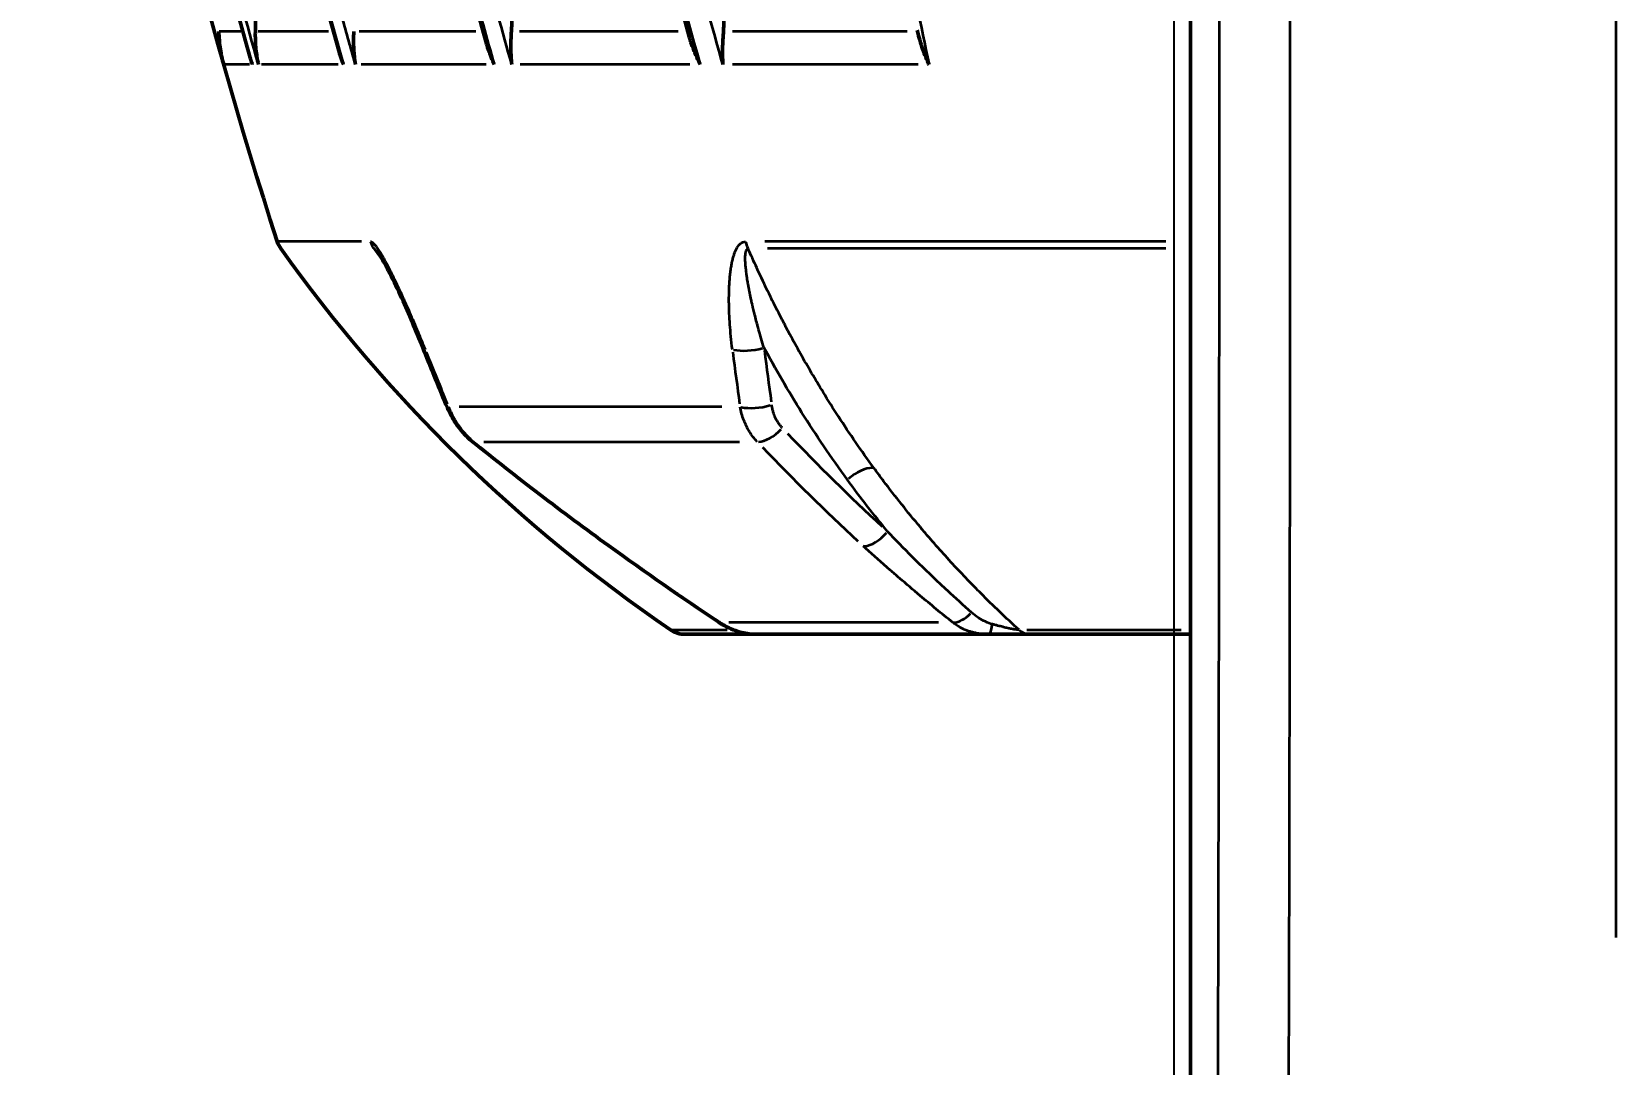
# Model space of a CAD drawing. Header units: millimetres. Extents: x 40 to 2195, y 40 to 1687.
# Drawn here: x 1656.9 to 1718.3, y 831.3 to 871.3 of the extents above; entities that cross this region are included whole.
import ezdxf

# ---------------------------------------------------------------- set-up
doc = ezdxf.new("R2010")
doc.units = ezdxf.units.MM
doc.header["$LTSCALE"] = 8
for name, color, linetype, lineweight in [('Dimension (ISO)', 7, 'Continuous', 25), ('Visible (ISO)', 7, 'Continuous', 50), ('Visible Narrow (ISO)', 7, 'Continuous', 35)]:
    doc.layers.add(name, color=color, linetype=linetype, lineweight=lineweight)
doc.styles.add('Note Text (ANSI)', font='tahoma.ttf')
doc.dimstyles.new('Default (ISO)', dxfattribs={"dimscale": 8, "dimtxt": 1, "dimasz": 2.5, "dimexe": 3.175, "dimexo": 0, "dimgap": 0.762, "dimtad": 1, "dimrnd": 1e-08, "dimzin": 0, "dimdsep": 46, "dimtxsty": 'Note Text (ANSI)', "dimcen": 0.09, "dimdle": 10, "dimclrd": 1, "dimclre": 1, "dimclrt": 1, "dimazin": 0, "dimtfac": 3.5052, "dimtmove": 0, "dimatfit": 3, "dimfxl": 1, "dimtolj": 1, "dimtzin": 0, "dimlwd": -1, "dimlwe": -1, "dimarcsym": 0})

# ---------------------------------------------------------------- blocks, each defined once
blk = doc.blocks.new('*D12')
at = {"layer": 'Defpoints', "color": 0, "transparency": 16777216}
for p in [(1778.421, 1105.216), (1701.164, 772.256), (1778.421, 772.256)]:
    blk.add_point(p, dxfattribs=at)
at = {"layer": 'Dimension (ISO)', "color": 1, "transparency": 16777216}
for p, q in [((1701.164, 772.256), (1701.164, 1130.616)), ((1778.421, 772.256), (1778.421, 1130.616)), ((1721.164, 1105.216), (1758.421, 1105.216))]:
    blk.add_line(p, q, dxfattribs=at)
for points in [[(1721.164, 1108.55), (1721.164, 1101.883), (1701.164, 1105.216)], [(1758.421, 1108.55), (1758.421, 1101.883), (1778.421, 1105.216)]]:
    blk.add_solid(points, dxfattribs=at)
at = {"layer": 'Dimension (ISO)', "color": 1, "transparency": 16777216, "insert": (1690.21, 1121.779), "char_height": 8, "attachment_point": 1, "style": 'Note Text (ANSI)'}
blk.add_mtext('\\A1;77.26 mm [3.042 in]', dxfattribs=at)

msp = doc.modelspace()

# ---------------------------------------------------------------- linework, layer by layer
at = {"layer": 'Visible (ISO)'}
for p, q in [((1701.792, 961.526), (1701.792, 816.708)), ((1665.31, 870.535), (1665.31, 870.535)), ((1670.364, 862.665), (1670.364, 862.665)), ((1682.22, 847.94), (1684.97, 847.94)), ((1684.97, 847.94), (1693.989, 847.94)), ((1693.989, 847.941), (1693.988, 847.941)), ((1695.239, 847.94), (1694.929, 847.94)), ((1695.579, 847.94), (1695.535, 847.94)), ((1695.579, 847.94), (1701.792, 847.94)), ((1701.792, 816.708), (1701.792, 841.256))]:
    msp.add_line(p, q, dxfattribs=at)
for centre, radius, start, end in [((1854.538, 923.94), 197.688, 181.4493, 197.90634), ((1667.377, 863.466), 1, 197.90634, 215.48082), ((1715.422, 897.712), 60, 215.48082, 235.75424), ((1682.22, 848.94), 1, 235.75424, 270)]:
    msp.add_arc(centre, radius, start, end, dxfattribs=at)
for centre, major_axis, ratio, start_param, end_param in [((1675.195, 872.808), (0.135, -2.163), 0.131747, 0.786921, 1.150892), ((1683.301, 872.828), (0.207, -2.183), 0.166847, 0.775848, 1.049865), ((1673.937, 857.096), (-0.924, -0.383), 0.070391, 6.283149, 6.283213), ((1674.603, 856.194), (-0.629, -0.778), 0.231995, 6.283078, 6.283186), ((1684.076, 849.242), (-0.555, -0.832), 0.304689, 6.283152, 6.283215), ((1693.989, 848.941), (0, -1), 0.163807, 6.283153, 6.283429), ((1693.989, 848.94), (0, -1), 0.163915, 0.000031, 0.000323)]:
    msp.add_ellipse(centre, major_axis=major_axis, ratio=ratio, start_param=start_param, end_param=end_param, dxfattribs=at)
for points in [[(1665.376, 870.276), (1661.447, 884.154), (1659.013, 898.551), (1658.162, 912.95)], [(1668.805, 870.549), (1664.903, 884.334), (1662.462, 898.638), (1661.563, 912.948)], [(1674.532, 870.821), (1670.655, 884.507), (1668.208, 898.722), (1667.264, 912.947)], [(1691.224, 871.294), (1691.221, 871.311), (1691.217, 871.328), (1691.213, 871.346)], [(1673.013, 856.713), (1672.706, 857.453), (1672.404, 858.194), (1672.105, 858.937)], [(1679.258, 851.376), (1677.468, 852.67), (1675.705, 854.018), (1673.975, 855.417)], [(1683.521, 848.41), (1682.09, 849.365), (1680.671, 850.354), (1679.258, 851.376)], [(1684.966, 847.94), (1684.968, 847.94), (1684.969, 847.94), (1684.97, 847.94)], [(1685.471, 847.94), (1685.469, 847.94), (1685.463, 847.94), (1685.452, 847.94)], [(1693.989, 847.941), (1693.989, 847.941), (1693.988, 847.941), (1693.988, 847.941)], [(1694.757, 847.94), (1694.572, 847.94), (1694.383, 847.94), (1694.197, 847.94)], [(1695.157, 847.94), (1695.128, 847.94), (1695.099, 847.94), (1695.07, 847.94)], [(1695.535, 847.94), (1695.45, 847.94), (1695.348, 847.94), (1695.239, 847.94)]]:
    msp.add_open_spline(points, degree=3, dxfattribs=at)
for points, knots in [([(1682.379, 871.089), (1678.869, 883.462), (1676.522, 896.286), (1675.277, 910.416), (1675.177, 911.68), (1675.089, 912.945)], [0, 0, 0, 0, 3.875387, 3.875387, 4.255742, 4.255742, 4.255742, 4.255742]), ([(1665.578, 872.301), (1665.58, 872.122), (1665.581, 871.939), (1665.581, 871.605), (1665.579, 871.445), (1665.575, 871.294)], [0.000001, 0.000001, 0.000001, 0.000001, 0.0539517, 0.0539517, 0.1006371, 0.1006371, 0.1006371, 0.1006371]), ([(1664.349, 870.017), (1664.32, 870.122), (1664.294, 870.226), (1664.273, 870.329), (1664.264, 870.371), (1664.255, 870.413), (1664.248, 870.455), (1664.228, 870.563), (1664.212, 870.669), (1664.199, 870.774), (1664.195, 870.81), (1664.191, 870.846), (1664.188, 870.881), (1664.177, 870.993), (1664.17, 871.104), (1664.167, 871.212), (1664.166, 871.24), (1664.165, 871.267), (1664.165, 871.294)], [0, 0, 0, 0, 0.2367759, 0.2367759, 0.2367759, 0.3333333, 0.3333333, 0.3333333, 0.5816027, 0.5816027, 0.5816027, 0.6666667, 0.6666667, 0.6666667, 0.9333171, 0.9333171, 0.9333171, 1, 1, 1, 1]), ([(1665.695, 870.017), (1665.671, 870.123), (1665.652, 870.228), (1665.636, 870.332), (1665.63, 870.373), (1665.624, 870.414), (1665.618, 870.456), (1665.605, 870.562), (1665.594, 870.667), (1665.587, 870.771), (1665.584, 870.808), (1665.582, 870.845), (1665.58, 870.882), (1665.575, 870.994), (1665.573, 871.105), (1665.574, 871.213), (1665.574, 871.24), (1665.575, 871.267), (1665.575, 871.294)], [0, 0, 0, 0, 0.2382924, 0.2382924, 0.2382924, 0.3333333, 0.3333333, 0.3333333, 0.5789378, 0.5789378, 0.5789378, 0.6666667, 0.6666667, 0.6666667, 0.9341136, 0.9341136, 0.9341136, 1, 1, 1, 1]), ([(1669.451, 870.017), (1669.433, 870.123), (1669.42, 870.229), (1669.409, 870.334), (1669.405, 870.375), (1669.401, 870.415), (1669.398, 870.456), (1669.389, 870.561), (1669.384, 870.666), (1669.381, 870.769), (1669.38, 870.807), (1669.38, 870.845), (1669.379, 870.882), (1669.378, 870.994), (1669.38, 871.105), (1669.385, 871.214), (1669.386, 871.241), (1669.387, 871.267), (1669.388, 871.294)], [0, 0, 0, 0, 0.2396284, 0.2396284, 0.2396284, 0.3333333, 0.3333333, 0.3333333, 0.5770639, 0.5770639, 0.5770639, 0.6666667, 0.6666667, 0.6666667, 0.9343152, 0.9343152, 0.9343152, 1, 1, 1, 1]), ([(1675.507, 870.017), (1675.495, 870.124), (1675.487, 870.23), (1675.481, 870.336), (1675.479, 870.376), (1675.477, 870.416), (1675.475, 870.456), (1675.471, 870.561), (1675.47, 870.665), (1675.471, 870.768), (1675.471, 870.806), (1675.472, 870.844), (1675.473, 870.882), (1675.475, 870.994), (1675.48, 871.105), (1675.486, 871.213), (1675.488, 871.24), (1675.49, 871.267), (1675.492, 871.294)], [0, 0, 0, 0, 0.2408603, 0.2408603, 0.2408603, 0.3333333, 0.3333333, 0.3333333, 0.5761614, 0.5761614, 0.5761614, 0.6666667, 0.6666667, 0.6666667, 0.9339743, 0.9339743, 0.9339743, 1, 1, 1, 1]), ([(1682.379, 871.089), (1682.391, 871.047), (1682.403, 871.006), (1682.416, 870.965), (1682.425, 870.937), (1682.434, 870.908), (1682.444, 870.88), (1682.477, 870.779), (1682.514, 870.677), (1682.555, 870.574), (1682.571, 870.534), (1682.587, 870.494), (1682.604, 870.454), (1682.646, 870.354), (1682.692, 870.253), (1682.741, 870.151), (1682.763, 870.106), (1682.785, 870.062), (1682.807, 870.017)], [0.1666185, 0.1666185, 0.1666185, 0.1666185, 0.2660652, 0.2660652, 0.2660652, 0.3333333, 0.3333333, 0.3333333, 0.5736429, 0.5736429, 0.5736429, 0.6666667, 0.6666667, 0.6666667, 0.8987786, 0.8987786, 0.8987786, 1, 1, 1, 1]), ([(1683.684, 870.017), (1683.679, 870.085), (1683.676, 870.152), (1683.672, 870.29), (1683.67, 870.362), (1683.67, 870.44), (1683.67, 870.448), (1683.67, 870.538), (1683.671, 870.618), (1683.674, 870.76), (1683.676, 870.822), (1683.684, 871.005), (1683.692, 871.125), (1683.701, 871.26), (1683.702, 871.277), (1683.704, 871.294)], [0, 0, 0, 0, 0.1519863, 0.1519863, 0.3148341, 0.3148341, 0.3333333, 0.3333333, 0.5207462, 0.5207462, 0.6666667, 0.6666667, 0.9581845, 0.9581845, 1, 1, 1, 1]), ([(1691.224, 871.294), (1691.247, 871.188), (1691.274, 871.081), (1691.305, 870.973), (1691.314, 870.942), (1691.323, 870.911), (1691.332, 870.88), (1691.366, 870.768), (1691.405, 870.655), (1691.447, 870.541), (1691.458, 870.512), (1691.469, 870.483), (1691.48, 870.454), (1691.519, 870.353), (1691.561, 870.251), (1691.606, 870.149), (1691.625, 870.105), (1691.645, 870.061), (1691.665, 870.017)], [0, 0, 0, 0, 0.259448, 0.259448, 0.259448, 0.333333, 0.333333, 0.333333, 0.599309, 0.599309, 0.599309, 0.666667, 0.666667, 0.666667, 0.899868, 0.899868, 0.899868, 1, 1, 1, 1]), ([(1665.376, 870.276), (1665.389, 870.233), (1665.401, 870.19), (1665.415, 870.147), (1665.428, 870.104), (1665.442, 870.061), (1665.457, 870.017)], [0.8040769, 0.8040769, 0.8040769, 0.8040769, 0.9017109, 0.9017109, 0.9017109, 1, 1, 1, 1]), ([(1668.805, 870.549), (1668.814, 870.517), (1668.824, 870.486), (1668.833, 870.454), (1668.864, 870.353), (1668.898, 870.252), (1668.936, 870.149), (1668.952, 870.105), (1668.969, 870.061), (1668.987, 870.017)], [0.5934593, 0.5934593, 0.5934593, 0.5934593, 0.6666667, 0.6666667, 0.6666667, 0.9000484, 0.9000484, 0.9000484, 1, 1, 1, 1]), ([(1674.532, 870.821), (1674.557, 870.731), (1674.586, 870.64), (1674.617, 870.549), (1674.628, 870.517), (1674.639, 870.486), (1674.651, 870.454), (1674.687, 870.354), (1674.727, 870.253), (1674.771, 870.151), (1674.79, 870.107), (1674.81, 870.062), (1674.83, 870.017)], [0.3801376, 0.3801376, 0.3801376, 0.3801376, 0.5927781, 0.5927781, 0.5927781, 0.6666667, 0.6666667, 0.6666667, 0.8981921, 0.8981921, 0.8981921, 1, 1, 1, 1]), ([(1672.105, 858.937), (1671.845, 859.586), (1671.573, 860.231), (1671.147, 861.179), (1670.997, 861.501), (1670.765, 861.967), (1670.684, 862.123), (1670.562, 862.345), (1670.52, 862.418), (1670.438, 862.556), (1670.394, 862.624), (1670.364, 862.665)], [0, 0, 0, 0, 0.2104852, 0.2104852, 0.3209639, 0.3209639, 0.3785053, 0.3785053, 0.4084199, 0.4084199, 0.4396931, 0.4396931, 0.4396931, 0.4396931]), ([(1673.975, 855.417), (1673.726, 855.618), (1673.503, 855.864), (1673.202, 856.315), (1673.097, 856.511), (1673.013, 856.713)], [0, 0, 0, 0, 0.0973211, 0.0973211, 0.163061, 0.163061, 0.163061, 0.163061]), ([(1684.914, 847.941), (1684.729, 847.946), (1684.535, 847.976), (1684.111, 848.094), (1683.878, 848.194), (1683.613, 848.351), (1683.567, 848.38), (1683.521, 848.41)], [0.0061808, 0.0061808, 0.0061808, 0.0061808, 0.0710757, 0.0710757, 0.1494856, 0.1494856, 0.1662718, 0.1662718, 0.1662718, 0.1662718]), ([(1694.306, 847.94), (1694.274, 847.94), (1694.172, 847.94), (1694.065, 847.94), (1693.989, 847.941)], [0.8532953, 0.8532953, 0.8532953, 0.8532953, 0.9, 1, 1, 1, 1]), ([(1694.929, 847.94), (1694.761, 847.94), (1694.585, 847.94), (1694.376, 847.94), (1694.341, 847.94), (1694.306, 847.94)], [0, 0, 0, 0, 0.0522259, 0.0522259, 0.06273329, 0.06273329, 0.06273329, 0.06273329])]:
    msp.add_open_spline(points, degree=3, knots=knots, dxfattribs=at)
at = {"layer": 'Visible Narrow (ISO)'}
for p, q in [((1718.284, 836.191), (1718.284, 925.381)), ((1665.008, 871.294), (1664.174, 871.294)), ((1668.406, 871.294), (1665.687, 871.294)), ((1674.111, 871.294), (1669.601, 871.294)), ((1681.947, 871.294), (1675.799, 871.294)), ((1690.825, 871.294), (1684.056, 871.294)), ((1665.355, 870.017), (1664.357, 870.017)), ((1668.777, 870.017), (1665.813, 870.017)), ((1674.519, 870.017), (1669.676, 870.017)), ((1682.404, 870.017), (1675.833, 870.017)), ((1691.24, 870.017), (1684.056, 870.017)), ((1669.684, 863.159), (1666.435, 863.159)), ((1670.163, 862.886), (1670.163, 862.886)), ((1700.832, 863.159), (1685.307, 863.159)), ((1700.838, 862.886), (1685.405, 862.886)), ((1683.636, 856.756), (1673.465, 856.756)), ((1674.43, 855.404), (1684.324, 855.404)), ((1692.032, 848.393), (1683.915, 848.393)), ((1681.663, 848.114), (1683.853, 848.114)), ((1684.113, 848.114), (1684.113, 848.114)), ((1695.457, 848.114), (1701.435, 848.114))]:
    msp.add_line(p, q, dxfattribs=at)
for centre, major_axis, ratio, start_param, end_param in [((1689.807, 867.261), (0, -453.793), 0.034923, 1.430949, 1.759061), ((1670.936, 863.466), (0, -1), 0.949545, 5.040281, 5.316335), ((1685.266, 863.466), (0, -1), 0.746384, 5.040243, 5.3163), ((1673.033, 859.31), (-0.928, -0.373), 0.077477, 5.966276, 6.266506), ((1816.903, 909.061), (87.801, -157.612), 0.845308, 4.564538, 4.576564), ((1838.988, 909.061), (83.41, 159.979), 0.826864, 2.270078, 2.282104), ((1684.777, 859.31), (0.992, 0.127), 0.360519, 3.9136, 5.123733), ((1839.512, 908.881), (82.839, 159.23), 0.82796, 2.269717, 2.28174), ((1673.937, 857.096), (-0.924, -0.383), 0.070391, 5.961673, 6.26623), ((1685.075, 857.096), (0.99, 0.14), 0.366225, 3.905104, 5.118898), ((1685.489, 856.195), (0.726, 0.688), 0.53914, 3.683405, 4.832715), ((1759.539, 941.095), (-52.564, -101.035), 0.82796, 6.007419, 6.061219), ((1674.603, 856.194), (-0.629, -0.778), 0.231995, 0.011244, 0.213627), ((1726.457, 941.272), (55.566, -100.505), 0.844777, 5.163731, 5.217534), ((1759.189, 941.272), (-53.022, -101.87), 0.827959, 6.007564, 6.061366), ((1689.005, 853.668), (-0.808, -0.59), 0.518732, 3.76354, 4.900583), ((1689.561, 852.186), (0.676, 0.737), 0.547395, 3.645071, 4.794612), ((1679.843, 852.186), (-0.586, -0.81), 0.260385, 0.010592, 0.201237), ((1684.076, 849.242), (-0.555, -0.832), 0.304689, 0.010077, 0.190925), ((1693.005, 849.242), (0.625, 0.781), 0.533983, 3.594897, 4.496395), ((1693.989, 848.941), (0, -1), 0.163807, 0.046099, 0.871483), ((1695.579, 848.94), (0, -1), 0.760131, 5.715363, 6.253295)]:
    msp.add_ellipse(centre, major_axis=major_axis, ratio=ratio, start_param=start_param, end_param=end_param, dxfattribs=at)
for points, knots in [([(1702.716, 796.295), (1702.718, 796.61), (1702.72, 796.926), (1702.722, 797.241), (1702.762, 804.666), (1702.796, 812.11), (1702.824, 819.577), (1702.831, 821.403), (1702.837, 823.23), (1702.843, 825.059), (1702.863, 831.025), (1702.878, 837.004), (1702.89, 842.988), (1702.896, 846.337), (1702.901, 849.689), (1702.905, 853.041), (1702.909, 857.514), (1702.912, 861.989), (1702.912, 866.464), (1702.913, 871.335), (1702.91, 876.207), (1702.905, 881.076), (1702.902, 884.032), (1702.898, 886.986), (1702.892, 889.939), (1702.881, 896.319), (1702.865, 902.692), (1702.845, 909.052), (1702.84, 910.484), (1702.835, 911.915), (1702.83, 913.346), (1702.802, 921.131), (1702.767, 928.894), (1702.725, 936.62), (1702.725, 936.698), (1702.724, 936.775), (1702.724, 936.853), (1702.682, 944.5), (1702.634, 952.112), (1702.578, 959.691)], [0.0000015, 0.0000015, 0.0000015, 0.0000015, 0.0058229, 0.0058229, 0.0058229, 0.1428571, 0.1428571, 0.1428571, 0.176372, 0.176372, 0.176372, 0.2857143, 0.2857143, 0.2857143, 0.3469143, 0.3469143, 0.3469143, 0.4285714, 0.4285714, 0.4285714, 0.5174708, 0.5174708, 0.5174708, 0.5714286, 0.5714286, 0.5714286, 0.6880265, 0.6880265, 0.6880265, 0.7142857, 0.7142857, 0.7142857, 0.8571429, 0.8571429, 0.8571429, 0.85858, 0.85858, 0.85858, 0.9999988, 0.9999988, 0.9999988, 0.9999988]), ([(1664.349, 870.017), (1663.794, 871.976), (1663.269, 873.943), (1662.276, 877.909), (1661.809, 879.908), (1661.211, 882.656), (1661.054, 883.399), (1660.477, 886.207), (1660.087, 888.277), (1659.371, 892.429), (1659.047, 894.512), (1658.668, 897.225), (1658.584, 897.853), (1658.228, 900.598), (1657.988, 902.719), (1657.578, 906.953), (1657.408, 909.065), (1657.234, 911.771), (1657.199, 912.361), (1657.166, 912.952)], [0, 0, 0, 0, 0.1399551, 0.1399551, 0.281088, 0.281088, 0.3333333, 0.3333333, 0.4781961, 0.4781961, 0.623119, 0.623119, 0.6666667, 0.6666667, 0.8134965, 0.8134965, 0.9592906, 0.9592906, 1, 1, 1, 1]), ([(1665.695, 870.017), (1665.246, 871.605), (1664.817, 873.2), (1663.85, 876.982), (1663.331, 879.174), (1662.648, 882.294), (1662.454, 883.215), (1662.05, 885.198), (1661.843, 886.261), (1661.312, 889.113), (1661.004, 890.905), (1660.467, 894.316), (1660.233, 895.935), (1659.979, 897.864), (1659.939, 898.17), (1659.754, 899.636), (1659.617, 900.796), (1659.346, 903.294), (1659.215, 904.632), (1658.99, 907.198), (1658.894, 908.425), (1658.735, 910.752), (1658.669, 911.852), (1658.612, 912.952)], [0, 0, 0, 0, 0.113592, 0.113592, 0.268615, 0.268615, 0.333333, 0.333333, 0.407849, 0.407849, 0.532885, 0.532885, 0.64541, 0.64541, 0.666667, 0.666667, 0.747042, 0.747042, 0.839534, 0.839534, 0.92421, 0.92421, 1, 1, 1, 1]), ([(1661.59, 912.952), (1661.716, 910.946), (1661.872, 908.942), (1662.239, 904.991), (1662.448, 903.045), (1662.793, 900.221), (1662.906, 899.341), (1663.27, 896.658), (1663.538, 894.858), (1664.117, 891.309), (1664.426, 889.559), (1664.993, 886.581), (1665.239, 885.35), (1665.841, 882.477), (1666.206, 880.837), (1666.966, 877.612), (1667.36, 876.028), (1668.161, 872.967), (1668.566, 871.49), (1668.987, 870.017)], [0, 0, 0, 0, 0.1379801, 0.1379801, 0.2723717, 0.2723717, 0.3333333, 0.3333333, 0.4583067, 0.4583067, 0.5803846, 0.5803846, 0.6666667, 0.6666667, 0.7822235, 0.7822235, 0.894534, 0.894534, 1, 1, 1, 1]), ([(1669.451, 870.017), (1669.276, 870.635), (1669.104, 871.254), (1668.292, 874.243), (1667.694, 876.625), (1666.751, 880.713), (1666.383, 882.413), (1665.891, 884.85), (1665.747, 885.582), (1665.229, 888.312), (1664.881, 890.314), (1664.458, 893.009), (1664.354, 893.697), (1664.055, 895.742), (1663.872, 897.102), (1663.503, 900.074), (1663.324, 901.686), (1662.957, 905.415), (1662.784, 907.533), (1662.575, 910.752), (1662.513, 911.852), (1662.461, 912.952)], [0, 0, 0, 0, 0.044302, 0.044302, 0.213549, 0.213549, 0.333333, 0.333333, 0.3847, 0.3847, 0.524516, 0.524516, 0.572318, 0.572318, 0.666667, 0.666667, 0.778241, 0.778241, 0.924311, 0.924311, 1, 1, 1, 1]), ([(1667.326, 912.952), (1667.465, 910.86), (1667.636, 908.771), (1668.036, 904.661), (1668.263, 902.639), (1668.613, 899.893), (1668.71, 899.165), (1668.995, 897.103), (1669.193, 895.771), (1669.751, 892.246), (1670.135, 890.058), (1670.796, 886.614), (1671.051, 885.352), (1671.486, 883.3), (1671.659, 882.508), (1672.244, 879.899), (1672.677, 878.088), (1673.535, 874.701), (1673.955, 873.124), (1674.538, 871.04), (1674.683, 870.528), (1674.83, 870.017)], [0, 0, 0, 0, 0.143534, 0.143534, 0.282929, 0.282929, 0.333333, 0.333333, 0.425697, 0.425697, 0.578184, 0.578184, 0.666667, 0.666667, 0.72245, 0.72245, 0.850689, 0.850689, 0.963275, 0.963275, 1, 1, 1, 1]), ([(1675.507, 870.017), (1675.142, 871.304), (1674.792, 872.595), (1674.455, 873.89), (1673.947, 875.843), (1673.47, 877.805), (1673.025, 879.777), (1672.702, 881.209), (1672.396, 882.646), (1672.106, 884.087), (1672.041, 884.409), (1671.978, 884.73), (1671.915, 885.052), (1671.602, 886.65), (1671.31, 888.253), (1671.039, 889.861), (1670.794, 891.317), (1670.565, 892.777), (1670.354, 894.24), (1670.163, 895.564), (1669.986, 896.89), (1669.822, 898.219), (1669.814, 898.292), (1669.805, 898.365), (1669.796, 898.438), (1669.658, 899.567), (1669.531, 900.698), (1669.414, 901.83), (1669.302, 902.922), (1669.199, 904.015), (1669.105, 905.11), (1669.02, 906.103), (1668.943, 907.098), (1668.873, 908.093), (1668.81, 909), (1668.753, 909.908), (1668.703, 910.816), (1668.664, 911.528), (1668.629, 912.24), (1668.598, 912.952)], [0, 0, 0, 0, 0.0925295, 0.0925295, 0.0925295, 0.2320294, 0.2320294, 0.2320294, 0.3333333, 0.3333333, 0.3333333, 0.3559258, 0.3559258, 0.3559258, 0.4680888, 0.4680888, 0.4680888, 0.5696674, 0.5696674, 0.5696674, 0.6616107, 0.6616107, 0.6616107, 0.6666667, 0.6666667, 0.6666667, 0.7448396, 0.7448396, 0.7448396, 0.8202396, 0.8202396, 0.8202396, 0.8887044, 0.8887044, 0.8887044, 0.9511157, 0.9511157, 0.9511157, 1, 1, 1, 1]), ([(1675.2, 912.952), (1675.34, 910.949), (1675.509, 908.951), (1675.855, 905.456), (1676.019, 903.958), (1676.364, 901.107), (1676.542, 899.752), (1676.99, 896.575), (1677.272, 894.753), (1677.881, 891.138), (1678.207, 889.344), (1678.76, 886.521), (1678.971, 885.489), (1679.218, 884.323), (1679.247, 884.188), (1679.754, 881.817), (1680.27, 879.593), (1680.862, 877.22), (1680.902, 877.059), (1681.525, 874.59), (1682.146, 872.295), (1682.807, 870.017)], [0, 0, 0, 0, 0.1369157, 0.1369157, 0.2398979, 0.2398979, 0.3333333, 0.3333333, 0.4595686, 0.4595686, 0.5846852, 0.5846852, 0.6571523, 0.6571523, 0.6666667, 0.6666667, 0.8240432, 0.8240432, 0.8355255, 0.8355255, 1, 1, 1, 1]), ([(1683.684, 870.017), (1683.353, 871.178), (1683.033, 872.343), (1682.414, 874.693), (1682.115, 875.877), (1681.536, 878.274), (1681.256, 879.486), (1680.744, 881.812), (1680.511, 882.924), (1680.032, 885.311), (1679.79, 886.587), (1679.333, 889.15), (1679.118, 890.436), (1678.713, 893.021), (1678.524, 894.32), (1678.224, 896.546), (1678.106, 897.472), (1677.831, 899.777), (1677.682, 901.156), (1677.415, 903.925), (1677.297, 905.315), (1677.09, 908.107), (1677.003, 909.509), (1676.896, 911.593), (1676.865, 912.272), (1676.838, 912.952)], [0, 0, 0, 0, 0.0839647, 0.0839647, 0.1686984, 0.1686984, 0.2548269, 0.2548269, 0.3333333, 0.3333333, 0.4228184, 0.4228184, 0.5125096, 0.5125096, 0.6026181, 0.6026181, 0.6666667, 0.6666667, 0.7618118, 0.7618118, 0.8573544, 0.8573544, 0.9535085, 0.9535085, 1, 1, 1, 1]), ([(1686.177, 912.939), (1686.305, 910.454), (1686.465, 907.972), (1686.839, 903.146), (1687.049, 900.801), (1687.316, 898.188), (1687.345, 897.914), (1687.681, 894.713), (1688.033, 891.795), (1688.647, 887.298), (1688.877, 885.711), (1689.375, 882.481), (1689.642, 880.838), (1690.455, 876.12), (1691.035, 873.058), (1691.665, 870.017)], [0, 0, 0, 0, 0.171092, 0.171092, 0.333333, 0.333333, 0.352335, 0.352335, 0.555486, 0.555486, 0.666667, 0.666667, 0.782415, 0.782415, 1, 1, 1, 1]), ([(1670.033, 863.159), (1670.04, 863.159), (1670.048, 863.158), (1670.065, 863.152), (1670.075, 863.148), (1670.095, 863.136), (1670.106, 863.128), (1670.129, 863.109), (1670.142, 863.098), (1670.167, 863.073), (1670.18, 863.059), (1670.208, 863.027), (1670.223, 863.009), (1670.253, 862.97), (1670.269, 862.949), (1670.302, 862.903), (1670.319, 862.878), (1670.354, 862.825), (1670.373, 862.796), (1670.411, 862.736), (1670.43, 862.703), (1670.471, 862.635), (1670.493, 862.598), (1670.537, 862.521), (1670.559, 862.481), (1670.607, 862.395), (1670.631, 862.35), (1670.681, 862.256), (1670.707, 862.206), (1670.761, 862.102), (1670.789, 862.047), (1670.847, 861.932), (1670.877, 861.872), (1670.939, 861.745), (1670.971, 861.679), (1671.038, 861.539), (1671.073, 861.466), (1671.144, 861.313), (1671.182, 861.233), (1671.26, 861.063), (1671.3, 860.973), (1671.386, 860.782), (1671.431, 860.681), (1671.526, 860.465), (1671.576, 860.349), (1671.681, 860.107), (1671.735, 859.98), (1671.846, 859.716), (1671.903, 859.578), (1672.022, 859.29), (1672.084, 859.139), (1672.147, 858.981)], [0.0000006, 0.0000006, 0.0000006, 0.0000006, 0.04, 0.04, 0.08, 0.08, 0.12, 0.12, 0.16, 0.16, 0.2, 0.2, 0.24, 0.24, 0.28, 0.28, 0.32, 0.32, 0.36, 0.36, 0.4, 0.4, 0.44, 0.44, 0.48, 0.48, 0.52, 0.52, 0.56, 0.56, 0.6, 0.6, 0.64, 0.64, 0.68, 0.68, 0.72, 0.72, 0.76, 0.76, 0.8, 0.8, 0.84, 0.84, 0.88, 0.88, 0.92, 0.92, 0.96, 0.96, 1, 1, 1, 1]), ([(1670.163, 862.886), (1670.164, 862.886), (1670.166, 862.885), (1670.168, 862.884), (1670.171, 862.883), (1670.174, 862.881), (1670.178, 862.879), (1670.181, 862.878), (1670.183, 862.876), (1670.186, 862.874), (1670.19, 862.871), (1670.194, 862.868), (1670.199, 862.863), (1670.202, 862.861), (1670.206, 862.858), (1670.209, 862.854), (1670.214, 862.85), (1670.219, 862.844), (1670.225, 862.839), (1670.229, 862.834), (1670.234, 862.829), (1670.238, 862.824), (1670.244, 862.818), (1670.249, 862.812), (1670.255, 862.805), (1670.261, 862.798), (1670.267, 862.792), (1670.272, 862.785), (1670.278, 862.777), (1670.285, 862.77), (1670.291, 862.762), (1670.298, 862.753), (1670.305, 862.744), (1670.312, 862.735), (1670.318, 862.727), (1670.325, 862.718), (1670.331, 862.709), (1670.339, 862.698), (1670.348, 862.687), (1670.357, 862.675), (1670.359, 862.672), (1670.361, 862.669), (1670.364, 862.665)], [0.0000019, 0.0000019, 0.0000019, 0.0000019, 0.0135103, 0.0135103, 0.0135103, 0.04, 0.04, 0.04, 0.055076, 0.055076, 0.055076, 0.08, 0.08, 0.08, 0.0966318, 0.0966318, 0.0966318, 0.12, 0.12, 0.12, 0.1381946, 0.1381946, 0.1381946, 0.16, 0.16, 0.16, 0.1797043, 0.1797043, 0.1797043, 0.2, 0.2, 0.2, 0.2212502, 0.2212502, 0.2212502, 0.24, 0.24, 0.24, 0.2628015, 0.2628015, 0.2628015, 0.2688668, 0.2688668, 0.2688668, 0.2688668]), ([(1684.051, 858.981), (1684.028, 859.156), (1683.991, 859.492), (1683.952, 859.953), (1683.928, 860.375), (1683.918, 860.747), (1683.918, 861.075), (1683.926, 861.367), (1683.94, 861.627), (1683.961, 861.861), (1683.987, 862.07), (1684.017, 862.257), (1684.052, 862.426), (1684.091, 862.578), (1684.135, 862.714), (1684.184, 862.834), (1684.237, 862.934), (1684.294, 863.017), (1684.366, 863.092), (1684.451, 863.145), (1684.519, 863.159), (1684.556, 863.159)], [0, 0, 0, 0, 0.0526316, 0.1052632, 0.1578947, 0.2105263, 0.2631579, 0.3157895, 0.3684211, 0.4210526, 0.4736842, 0.5263158, 0.5789474, 0.6315789, 0.6842105, 0.7368421, 0.7894737, 0.8421053, 0.8947368, 0.9473684, 1, 1, 1, 1]), ([(1685.274, 859.051), (1685.265, 859.08), (1685.257, 859.108), (1685.21, 859.26), (1685.174, 859.381), (1685.131, 859.531), (1685.121, 859.565), (1685.081, 859.705), (1685.052, 859.809), (1685.015, 859.947), (1685.005, 859.985), (1684.971, 860.114), (1684.948, 860.202), (1684.916, 860.327), (1684.906, 860.368), (1684.878, 860.482), (1684.861, 860.554), (1684.835, 860.665), (1684.825, 860.707), (1684.802, 860.807), (1684.789, 860.865), (1684.768, 860.964), (1684.759, 861.006), (1684.74, 861.095), (1684.73, 861.143), (1684.713, 861.231), (1684.705, 861.273), (1684.689, 861.352), (1684.682, 861.391), (1684.668, 861.47), (1684.66, 861.512), (1684.648, 861.583), (1684.643, 861.614), (1684.631, 861.686), (1684.625, 861.726), (1684.615, 861.79), (1684.612, 861.814), (1684.602, 861.879), (1684.597, 861.918), (1684.59, 861.976), (1684.587, 861.994), (1684.58, 862.052), (1684.576, 862.091), (1684.571, 862.143), (1684.569, 862.157), (1684.564, 862.209), (1684.561, 862.247), (1684.558, 862.293), (1684.557, 862.304), (1684.554, 862.349), (1684.553, 862.383), (1684.551, 862.418), (1684.551, 862.42), (1684.551, 862.429), (1684.551, 862.436), (1684.55, 862.469), (1684.55, 862.495), (1684.55, 862.528), (1684.55, 862.536), (1684.55, 862.548), (1684.55, 862.552), (1684.551, 862.583), (1684.552, 862.608), (1684.554, 862.637), (1684.554, 862.642), (1684.555, 862.649), (1684.555, 862.65), (1684.556, 862.667), (1684.558, 862.681), (1684.561, 862.707), (1684.563, 862.719), (1684.565, 862.732), (1684.566, 862.733), (1684.566, 862.735), (1684.568, 862.748), (1684.571, 862.761), (1684.578, 862.786), (1684.581, 862.797), (1684.585, 862.808), (1684.586, 862.809), (1684.592, 862.825), (1684.598, 862.838), (1684.609, 862.853), (1684.612, 862.857), (1684.616, 862.862), (1684.618, 862.863), (1684.623, 862.869), (1684.628, 862.873), (1684.639, 862.88), (1684.644, 862.882), (1684.652, 862.885), (1684.655, 862.885), (1684.659, 862.886)], [0, 0, 0, 0, 0.0096994, 0.0096994, 0.0526316, 0.0526316, 0.0651218, 0.0651218, 0.1052632, 0.1052632, 0.1205935, 0.1205935, 0.1578947, 0.1578947, 0.1761479, 0.1761479, 0.2105263, 0.2105263, 0.2315844, 0.2315844, 0.2631579, 0.2631579, 0.2870561, 0.2870561, 0.3157895, 0.3157895, 0.3425191, 0.3425191, 0.3684211, 0.3684211, 0.3980156, 0.3980156, 0.4210526, 0.4210526, 0.4534874, 0.4534874, 0.4736842, 0.4736842, 0.5089629, 0.5089629, 0.5263158, 0.5263158, 0.5644306, 0.5644306, 0.5789474, 0.5789474, 0.6199236, 0.6199236, 0.6315789, 0.6315789, 0.6729444, 0.6729444, 0.6754148, 0.6754148, 0.6842105, 0.6842105, 0.7195149, 0.7195149, 0.7309021, 0.7309021, 0.7368421, 0.7368421, 0.7779076, 0.7779076, 0.7863345, 0.7863345, 0.7894737, 0.7894737, 0.8156607, 0.8156607, 0.8392075, 0.8392075, 0.8418477, 0.8421053, 0.8421053, 0.8693946, 0.8693946, 0.8947368, 0.8947368, 0.8973166, 0.8973166, 0.9331996, 0.9331996, 0.9473684, 0.9473684, 0.9528445, 0.9528445, 0.9722701, 0.9722701, 0.9902925, 0.9902925, 0.9999993, 0.9999993, 0.9999993, 0.9999993]), ([(1689.528, 854.39), (1689.287, 854.72), (1689.054, 855.05), (1688.598, 855.713), (1688.375, 856.047), (1687.956, 856.694), (1687.758, 857.008), (1687.414, 857.569), (1687.265, 857.817), (1686.973, 858.315), (1686.83, 858.563), (1686.55, 859.062), (1686.413, 859.312), (1686.176, 859.753), (1686.075, 859.943), (1685.804, 860.467), (1685.636, 860.799), (1685.309, 861.467), (1685.15, 861.803), (1684.88, 862.387), (1684.768, 862.637), (1684.659, 862.886)], [0.0000024, 0.0000024, 0.0000024, 0.0000024, 0.1113727, 0.1113727, 0.2251015, 0.2251015, 0.3333333, 0.3333333, 0.4205017, 0.4205017, 0.508654, 0.508654, 0.5982028, 0.5982028, 0.6666667, 0.6666667, 0.7864262, 0.7864262, 0.9082467, 0.9082467, 0.9999994, 0.9999994, 0.9999994, 0.9999994]), ([(1673.057, 856.756), (1673.126, 856.578), (1673.295, 856.235), (1673.625, 855.777), (1673.89, 855.519), (1674.031, 855.404)], [0.0000068, 0.0000068, 0.0000068, 0.0000068, 0.3333333, 0.6666667, 1, 1, 1, 1]), ([(1685.015, 855.404), (1684.904, 855.519), (1684.703, 855.777), (1684.477, 856.235), (1684.381, 856.578), (1684.348, 856.756)], [0, 0, 0, 0, 0.3333333, 0.6666667, 0.9999922, 0.9999922, 0.9999922, 0.9999922]), ([(1685.986, 855.936), (1685.961, 855.962), (1685.937, 855.989), (1685.891, 856.046), (1685.87, 856.075), (1685.844, 856.113), (1685.839, 856.12), (1685.82, 856.148), (1685.807, 856.169), (1685.774, 856.224), (1685.755, 856.259), (1685.72, 856.33), (1685.703, 856.366), (1685.676, 856.434), (1685.664, 856.465), (1685.646, 856.519), (1685.639, 856.54), (1685.621, 856.601), (1685.61, 856.64), (1685.592, 856.719), (1685.585, 856.759), (1685.576, 856.812), (1685.574, 856.825), (1685.572, 856.837)], [0.0000012, 0.0000012, 0.0000012, 0.0000012, 0.1146309, 0.1146309, 0.229209, 0.229209, 0.2560749, 0.2560749, 0.3333333, 0.3333333, 0.451175, 0.451175, 0.5694791, 0.5694791, 0.6666667, 0.6666667, 0.7331183, 0.7331183, 0.8490707, 0.8490707, 0.9651452, 0.9651452, 1, 1, 1, 1]), ([(1695.151, 848.114), (1694.902, 848.341), (1694.653, 848.573), (1694.159, 849.045), (1693.914, 849.285), (1693.523, 849.678), (1693.377, 849.827), (1693.039, 850.178), (1692.847, 850.381), (1692.465, 850.793), (1692.275, 851.002), (1691.899, 851.426), (1691.713, 851.64), (1691.462, 851.933), (1691.397, 852.011), (1691.087, 852.379), (1690.846, 852.674), (1690.371, 853.271), (1690.137, 853.573), (1689.779, 854.049), (1689.653, 854.219), (1689.528, 854.39)], [0.0000001, 0.0000001, 0.0000001, 0.0000001, 0.1297037, 0.1297037, 0.2572479, 0.2572479, 0.3333333, 0.3333333, 0.4333784, 0.4333784, 0.5327962, 0.5327962, 0.6316322, 0.6316322, 0.6666667, 0.6666667, 0.7980234, 0.7980234, 0.9284932, 0.9284932, 1, 1, 1, 1]), ([(1690.058, 851.927), (1689.794, 852.248), (1689.271, 852.902), (1688.76, 853.582), (1688.508, 853.928)], [0, 0, 0, 0, 0.5, 0.9999948, 0.9999948, 0.9999948, 0.9999948]), ([(1693.313, 848.784), (1692.993, 849.068), (1692.685, 849.347), (1692.389, 849.622), (1692.295, 849.71), (1692.202, 849.797), (1692.11, 849.883), (1691.73, 850.241), (1691.37, 850.591), (1691.028, 850.931), (1690.687, 851.272), (1690.364, 851.605), (1690.058, 851.927)], [0, 0, 0, 0, 0.2529425, 0.2529425, 0.2529425, 0.3333333, 0.3333333, 0.3333333, 0.6666667, 0.6666667, 0.6666667, 1, 1, 1, 1]), ([(1679.315, 851.362), (1679.693, 851.088), (1680.085, 850.807), (1680.492, 850.52), (1680.537, 850.488), (1680.582, 850.456), (1680.627, 850.424), (1680.941, 850.202), (1681.263, 849.976), (1681.594, 849.746), (1681.743, 849.643), (1681.894, 849.539), (1682.047, 849.434), (1682.539, 849.095), (1683.051, 848.748), (1683.583, 848.393)], [0, 0, 0, 0, 0.3001691, 0.3001691, 0.3001691, 0.3333333, 0.3333333, 0.3333333, 0.5633149, 0.5633149, 0.5633149, 0.6666667, 0.6666667, 0.6666667, 1, 1, 1, 1]), ([(1692.594, 848.393), (1692.15, 848.749), (1691.725, 849.097), (1691.32, 849.436), (1691.048, 849.664), (1690.785, 849.888), (1690.53, 850.108), (1690.406, 850.215), (1690.285, 850.321), (1690.165, 850.426), (1689.837, 850.713), (1689.523, 850.994), (1689.225, 851.267), (1689.19, 851.298), (1689.155, 851.33), (1689.121, 851.362)], [0, 0, 0, 0, 0.3333333, 0.3333333, 0.3333333, 0.5575373, 0.5575373, 0.5575373, 0.6666667, 0.6666667, 0.6666667, 0.965162, 0.965162, 0.965162, 1, 1, 1, 1]), ([(1694.119, 848.333), (1694.03, 848.358), (1693.852, 848.423), (1693.574, 848.576), (1693.399, 848.709), (1693.313, 848.784)], [0.000075, 0.000075, 0.000075, 0.000075, 0.3333333, 0.6666667, 1, 1, 1, 1]), ([(1683.583, 848.393), (1683.651, 848.348), (1683.72, 848.306), (1683.86, 848.228), (1683.932, 848.193), (1684.025, 848.151), (1684.046, 848.141), (1684.118, 848.111), (1684.168, 848.092), (1684.267, 848.057), (1684.317, 848.042), (1684.415, 848.014), (1684.465, 848.002), (1684.524, 847.989), (1684.535, 847.987), (1684.607, 847.972), (1684.667, 847.962), (1684.785, 847.948), (1684.843, 847.944), (1684.921, 847.941), (1684.944, 847.941), (1684.966, 847.94)], [0.0000002, 0.0000002, 0.0000002, 0.0000002, 0.1421232, 0.1421232, 0.2890839, 0.2890839, 0.3333333, 0.3333333, 0.4357426, 0.4357426, 0.5387164, 0.5387164, 0.6429127, 0.6429127, 0.6666667, 0.6666667, 0.8013465, 0.8013465, 0.9396747, 0.9396747, 0.9968198, 0.9968198, 0.9968198, 0.9968198]), ([(1693.988, 847.941), (1693.946, 847.941), (1693.904, 847.941), (1693.862, 847.943), (1693.836, 847.944), (1693.81, 847.946), (1693.784, 847.948), (1693.718, 847.952), (1693.652, 847.96), (1693.586, 847.97), (1693.557, 847.974), (1693.528, 847.979), (1693.498, 847.984), (1693.448, 847.994), (1693.397, 848.005), (1693.347, 848.019), (1693.337, 848.021), (1693.326, 848.024), (1693.316, 848.027), (1693.277, 848.038), (1693.238, 848.05), (1693.199, 848.063), (1693.15, 848.08), (1693.102, 848.098), (1693.055, 848.118), (1693.044, 848.123), (1693.034, 848.127), (1693.023, 848.132), (1692.956, 848.162), (1692.89, 848.196), (1692.827, 848.233), (1692.82, 848.237), (1692.813, 848.242), (1692.806, 848.246), (1692.751, 848.279), (1692.699, 848.314), (1692.647, 848.352), (1692.629, 848.366), (1692.612, 848.379), (1692.594, 848.393)], [0.0009088, 0.0009088, 0.0009088, 0.0009088, 0.0858893, 0.0858893, 0.0858893, 0.1386981, 0.1386981, 0.1386981, 0.2736878, 0.2736878, 0.2736878, 0.3333333, 0.3333333, 0.3333333, 0.437484, 0.437484, 0.437484, 0.4586067, 0.4586067, 0.4586067, 0.5407431, 0.5407431, 0.5407431, 0.643174, 0.643174, 0.643174, 0.6666667, 0.6666667, 0.6666667, 0.8139519, 0.8139519, 0.8139519, 0.830185, 0.830185, 0.830185, 0.9563133, 0.9563133, 0.9563133, 1, 1, 1, 1]), ([(1695.151, 848.114), (1695.15, 848.114), (1695.149, 848.114), (1695.137, 848.114), (1695.125, 848.114), (1695.109, 848.115), (1695.105, 848.115), (1695.1, 848.115), (1695.098, 848.116), (1695.079, 848.117), (1695.062, 848.119), (1695.041, 848.121), (1695.04, 848.121), (1695.036, 848.122), (1695.033, 848.122), (1695.012, 848.124), (1694.994, 848.127), (1694.97, 848.13), (1694.966, 848.131), (1694.957, 848.132), (1694.953, 848.133), (1694.931, 848.137), (1694.912, 848.14), (1694.886, 848.145), (1694.879, 848.146), (1694.866, 848.148), (1694.861, 848.149), (1694.83, 848.155), (1694.804, 848.161), (1694.775, 848.167), (1694.773, 848.167), (1694.765, 848.169), (1694.759, 848.17), (1694.726, 848.177), (1694.699, 848.183), (1694.669, 848.19), (1694.666, 848.19), (1694.656, 848.193), (1694.648, 848.195), (1694.61, 848.203), (1694.579, 848.211), (1694.537, 848.221), (1694.528, 848.223), (1694.486, 848.234), (1694.453, 848.242), (1694.407, 848.254), (1694.395, 848.257), (1694.349, 848.269), (1694.313, 848.279), (1694.262, 848.293), (1694.248, 848.297), (1694.197, 848.311), (1694.159, 848.321), (1694.119, 848.333)], [0, 0, 0, 0, 0.00863, 0.00863, 0.079892, 0.079892, 0.1, 0.1, 0.110698, 0.110698, 0.194898, 0.194898, 0.2, 0.2, 0.212769, 0.212769, 0.284433, 0.284433, 0.3, 0.3, 0.314834, 0.314834, 0.377617, 0.377617, 0.4, 0.4, 0.416949, 0.416949, 0.4957, 0.4957, 0.5, 0.5, 0.519111, 0.519111, 0.59366, 0.59366, 0.6, 0.6, 0.62118, 0.62118, 0.7, 0.7, 0.723254, 0.723254, 0.8, 0.8, 0.825315, 0.825315, 0.9, 0.9, 0.927393, 0.927393, 1, 1, 1, 1])]:
    msp.add_open_spline(points, degree=3, knots=knots, dxfattribs=at)
for points in [[(1658.168, 912.952), (1658.454, 908.113), (1659.379, 898.454), (1661.815, 884.102), (1664.13, 874.679), (1665.457, 870.017)], [(1670.163, 862.886), (1670.299, 862.697), (1670.437, 862.508), (1670.577, 862.317)], [(1688.508, 853.928), (1687.868, 854.804), (1686.698, 856.542), (1685.721, 858.227), (1685.274, 859.051)]]:
    msp.add_open_spline(points, degree=3, dxfattribs=at)

# ---------------------------------------------------------------- dimensions: what is measured, and where the dimension line sits
at = {"layer": 'Dimension (ISO)', "color": 1, "true_color": 0xff0000}
dim = msp.add_linear_dim(base=(1778.421, 1105.216), p1=(1701.164, 772.256), p2=(1778.421, 772.256), angle=180, text='<> mm [3.042 in]', dimstyle='Default (ISO)', override={"dimgap": 0.762, "dimdec": 2, "dimpost": '', "dimtol": 0, "dimlim": 0, "dimtp": 0, "dimtm": 0, "dimtdec": 2, "dimtofl": 0, "dimatfit": 1}, dxfattribs=at)
dim.commit()
dim.dimension.update_dxf_attribs({"geometry": '*D12', "text_midpoint": (1739.792, 1105.216), "dimtype": 160})

doc.saveas('drawing.dxf')
